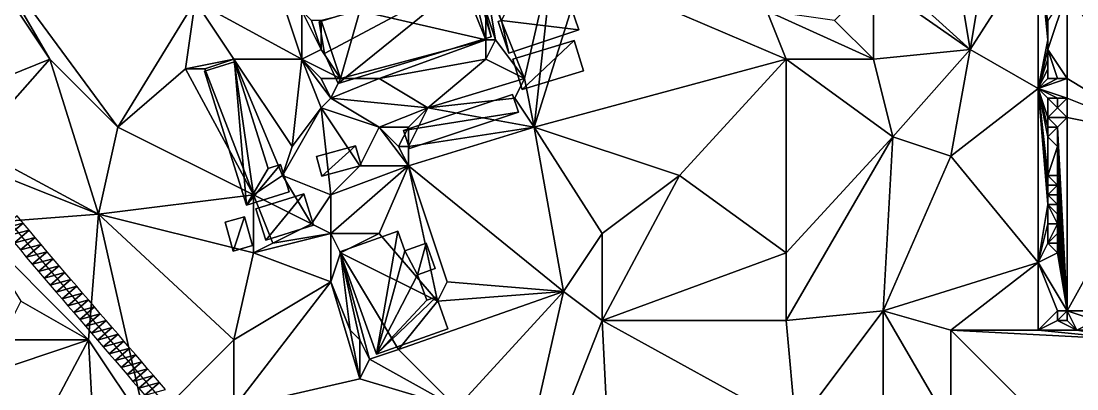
# Model space of a CAD drawing. Header units: metres. Extents: x -1103 to 901, y -902 to 905.
# Drawn here: x 414.1 to 632, y 677.9 to 753.9 of the extents above; entities that cross this region are included whole.
import ezdxf

# ---------------------------------------------------------------- set-up
doc = ezdxf.new("R2010")
doc.units = ezdxf.units.M
for name, color, linetype in [('OSM_BUILDING_FOOTPRINTS', 7, 'CONTINUOUS'), ('OSM_BUILDING_ROOFS', 1, 'CONTINUOUS'), ('OSM_BUILDING_WALLS', 8, 'CONTINUOUS'), ('OSM_ROAD_AXES', 2, 'CONTINUOUS'), ('OSM_ROAD_SURFACE', 9, 'CONTINUOUS'), ('OSM_TERRAIN', 3, 'CONTINUOUS')]:
    doc.layers.add(name, color=color, linetype=linetype)

msp = doc.modelspace()

# ---------------------------------------------------------------- linework, layer by layer
at = {"layer": 'OSM_BUILDING_FOOTPRINTS'}
for points in [[(508.9, 768.2, 6.97), (522.2, 772.64, 6.97), (529.18, 752.08, 6.97), (514.76, 747.25, 6.97), (512.55, 753.79, 6.97), (513.22, 754.02, 6.97), (510.32, 762.53, 6.97), (509.99, 762.42, 6.97), (508.12, 767.93, 6.97), (508.9, 768.2, 6.97)], [(475.58, 753.74, 7.74), (507.41, 763.57, 7.74), (509.32, 758.02, 7.74), (511.09, 750.63, 7.74), (479.51, 741.01, 7.74), (476.68, 747.18, 7.74), (475.58, 753.74, 7.74)], [(515.54, 746.05, 7.08), (528.22, 749.9, 7.08), (530.15, 743.62, 7.08), (517.48, 739.77, 7.08), (515.54, 746.05, 7.08)], [(451.89, 743.54, 10.62), (458.12, 745.47, 10.62), (465.05, 723.46, 10.62), (467.64, 724.26, 10.62), (469.41, 718.63, 10.62), (460.6, 715.89, 10.62), (451.89, 743.54, 10.62)], [(515.52, 738.76, 8.08), (516.77, 735.07, 8.08), (494.26, 727.58, 8.08), (493.01, 731.27, 8.08), (515.52, 738.76, 8.08)], [(475.01, 725.88, 9.86), (483.1, 728.13, 9.86), (484.25, 724.07, 9.86), (476.14, 721.82, 9.86), (475.01, 725.88, 9.86)], [(462.52, 715.12, 10.47), (472.39, 718.21, 10.47), (474.45, 711.72, 10.47), (464.57, 708.64, 10.47), (462.52, 715.12, 10.47)], [(456.15, 712.31, 11.03), (460.16, 713.44, 11.03), (461.85, 707.49, 11.03), (457.84, 706.36, 11.03), (456.15, 712.31, 11.03)], [(479.86, 706.24, 9.25), (491.84, 710.49, 9.25), (493.3, 706.45, 9.25), (497.66, 707.99, 9.25), (499.54, 702.79, 9.25), (495.9, 701.49, 9.25), (497.8, 696.22, 9.25), (499.78, 696.92, 9.25), (502.15, 690.32, 9.25), (487.46, 685.1, 9.25), (479.86, 706.24, 9.25)]]:
    msp.add_polyline3d(points, close=True, dxfattribs=at)
at = {"layer": 'OSM_BUILDING_ROOFS'}
for points in [[(513.22, 754.02, 16.97), (529.18, 752.08, 16.97), (522.2, 772.64, 16.97)], [(507.41, 763.57, 17.74), (475.58, 753.74, 17.74), (476.68, 747.18, 17.74)], [(507.41, 763.57, 17.74), (476.68, 747.18, 17.74), (479.51, 741.01, 17.74)], [(507.41, 763.57, 17.74), (479.51, 741.01, 17.74), (511.09, 750.63, 17.74)], [(507.41, 763.57, 17.74), (511.09, 750.63, 17.74), (509.32, 758.02, 17.74)], [(513.22, 754.02, 16.97), (512.55, 753.79, 16.97), (514.76, 747.25, 16.97)], [(513.22, 754.02, 16.97), (514.76, 747.25, 16.97), (529.18, 752.08, 16.97)], [(528.22, 749.9, 17.08), (515.54, 746.05, 17.08), (517.48, 739.77, 17.08)], [(528.22, 749.9, 17.08), (517.48, 739.77, 17.08), (530.15, 743.62, 17.08)], [(458.12, 745.47, 20.62), (451.89, 743.54, 20.62), (460.6, 715.89, 20.62)], [(460.6, 715.89, 20.62), (465.05, 723.46, 20.62), (458.12, 745.47, 20.62)], [(516.77, 735.07, 18.08), (515.52, 738.76, 18.08), (493.01, 731.27, 18.08)], [(516.77, 735.07, 18.08), (493.01, 731.27, 18.08), (494.26, 727.58, 18.08)], [(483.1, 728.13, 19.86), (475.01, 725.88, 19.86), (476.14, 721.82, 19.86)], [(483.1, 728.13, 19.86), (476.14, 721.82, 19.86), (484.25, 724.07, 19.86)], [(460.6, 715.89, 20.62), (469.41, 718.63, 20.62), (467.64, 724.26, 20.62)], [(460.6, 715.89, 20.62), (467.64, 724.26, 20.62), (465.05, 723.46, 20.62)], [(472.39, 718.21, 20.47), (462.52, 715.12, 20.47), (464.57, 708.64, 20.47)], [(472.39, 718.21, 20.47), (464.57, 708.64, 20.47), (474.45, 711.72, 20.47)], [(460.16, 713.44, 21.03), (456.15, 712.31, 21.03), (457.84, 706.36, 21.03)], [(460.16, 713.44, 21.03), (457.84, 706.36, 21.03), (461.85, 707.49, 21.03)], [(491.84, 710.49, 19.25), (479.86, 706.24, 19.25), (487.46, 685.1, 19.25)], [(493.3, 706.45, 19.25), (491.84, 710.49, 19.25), (487.46, 685.1, 19.25)], [(493.3, 706.45, 19.25), (487.46, 685.1, 19.25), (495.9, 701.49, 19.25)], [(495.9, 701.49, 19.25), (497.66, 707.99, 19.25), (493.3, 706.45, 19.25)], [(495.9, 701.49, 19.25), (499.54, 702.79, 19.25), (497.66, 707.99, 19.25)], [(487.46, 685.1, 19.25), (497.8, 696.22, 19.25), (495.9, 701.49, 19.25)], [(487.46, 685.1, 19.25), (502.15, 690.32, 19.25), (499.78, 696.92, 19.25)], [(487.46, 685.1, 19.25), (499.78, 696.92, 19.25), (497.8, 696.22, 19.25)]]:
    msp.add_3dface(points, dxfattribs=at)
at = {"layer": 'OSM_BUILDING_WALLS'}
for points in [[(529.18, 752.08, 6.97), (522.2, 772.64, 6.97), (522.2, 772.64, 16.97)], [(529.18, 752.08, 6.97), (522.2, 772.64, 16.97), (529.18, 752.08, 16.97)], [(507.41, 763.57, 7.74), (475.58, 753.74, 7.74), (475.58, 753.74, 17.74)], [(507.41, 763.57, 7.74), (475.58, 753.74, 17.74), (507.41, 763.57, 17.74)], [(511.09, 750.63, 7.74), (509.32, 758.02, 7.74), (509.32, 758.02, 17.74)], [(511.09, 750.63, 7.74), (509.32, 758.02, 17.74), (511.09, 750.63, 17.74)], [(475.58, 753.74, 7.74), (476.68, 747.18, 7.74), (476.68, 747.18, 17.74)], [(475.58, 753.74, 7.74), (476.68, 747.18, 17.74), (475.58, 753.74, 17.74)], [(513.22, 754.02, 6.97), (512.55, 753.79, 6.97), (512.55, 753.79, 16.97)], [(513.22, 754.02, 6.97), (512.55, 753.79, 16.97), (513.22, 754.02, 16.97)], [(512.55, 753.79, 6.97), (514.76, 747.25, 6.97), (514.76, 747.25, 16.97)], [(512.55, 753.79, 6.97), (514.76, 747.25, 16.97), (512.55, 753.79, 16.97)], [(514.76, 747.25, 6.97), (529.18, 752.08, 6.97), (529.18, 752.08, 16.97)], [(514.76, 747.25, 6.97), (529.18, 752.08, 16.97), (514.76, 747.25, 16.97)], [(479.51, 741.01, 7.74), (511.09, 750.63, 7.74), (511.09, 750.63, 17.74)], [(479.51, 741.01, 7.74), (511.09, 750.63, 17.74), (479.51, 741.01, 17.74)], [(528.22, 749.9, 7.08), (515.54, 746.05, 7.08), (515.54, 746.05, 17.08)], [(528.22, 749.9, 7.08), (515.54, 746.05, 17.08), (528.22, 749.9, 17.08)], [(530.15, 743.62, 7.08), (528.22, 749.9, 7.08), (528.22, 749.9, 17.08)], [(530.15, 743.62, 7.08), (528.22, 749.9, 17.08), (530.15, 743.62, 17.08)], [(458.12, 745.47, 10.62), (451.89, 743.54, 10.62), (451.89, 743.54, 20.62)], [(458.12, 745.47, 10.62), (451.89, 743.54, 20.62), (458.12, 745.47, 20.62)], [(465.05, 723.46, 10.62), (458.12, 745.47, 10.62), (458.12, 745.47, 20.62)], [(465.05, 723.46, 10.62), (458.12, 745.47, 20.62), (465.05, 723.46, 20.62)], [(476.68, 747.18, 7.74), (479.51, 741.01, 7.74), (479.51, 741.01, 17.74)], [(476.68, 747.18, 7.74), (479.51, 741.01, 17.74), (476.68, 747.18, 17.74)], [(515.54, 746.05, 7.08), (517.48, 739.77, 7.08), (517.48, 739.77, 17.08)], [(515.54, 746.05, 7.08), (517.48, 739.77, 17.08), (515.54, 746.05, 17.08)], [(451.89, 743.54, 10.62), (460.6, 715.89, 10.62), (460.6, 715.89, 20.62)], [(451.89, 743.54, 10.62), (460.6, 715.89, 20.62), (451.89, 743.54, 20.62)], [(517.48, 739.77, 7.08), (530.15, 743.62, 7.08), (530.15, 743.62, 17.08)], [(517.48, 739.77, 7.08), (530.15, 743.62, 17.08), (517.48, 739.77, 17.08)], [(515.52, 738.76, 8.08), (493.01, 731.27, 8.08), (493.01, 731.27, 18.08)], [(515.52, 738.76, 8.08), (493.01, 731.27, 18.08), (515.52, 738.76, 18.08)], [(516.77, 735.07, 8.08), (515.52, 738.76, 8.08), (515.52, 738.76, 18.08)], [(516.77, 735.07, 8.08), (515.52, 738.76, 18.08), (516.77, 735.07, 18.08)], [(494.26, 727.58, 8.08), (516.77, 735.07, 8.08), (516.77, 735.07, 18.08)], [(494.26, 727.58, 8.08), (516.77, 735.07, 18.08), (494.26, 727.58, 18.08)], [(493.01, 731.27, 8.08), (494.26, 727.58, 8.08), (494.26, 727.58, 18.08)], [(493.01, 731.27, 8.08), (494.26, 727.58, 18.08), (493.01, 731.27, 18.08)], [(483.1, 728.13, 9.86), (475.01, 725.88, 9.86), (475.01, 725.88, 19.86)], [(483.1, 728.13, 9.86), (475.01, 725.88, 19.86), (483.1, 728.13, 19.86)], [(484.25, 724.07, 9.86), (483.1, 728.13, 9.86), (483.1, 728.13, 19.86)], [(484.25, 724.07, 9.86), (483.1, 728.13, 19.86), (484.25, 724.07, 19.86)], [(475.01, 725.88, 9.86), (476.14, 721.82, 9.86), (476.14, 721.82, 19.86)], [(475.01, 725.88, 9.86), (476.14, 721.82, 19.86), (475.01, 725.88, 19.86)], [(467.64, 724.26, 10.62), (465.05, 723.46, 10.62), (465.05, 723.46, 20.62)], [(467.64, 724.26, 10.62), (465.05, 723.46, 20.62), (467.64, 724.26, 20.62)], [(469.41, 718.63, 10.62), (467.64, 724.26, 10.62), (467.64, 724.26, 20.62)], [(469.41, 718.63, 10.62), (467.64, 724.26, 20.62), (469.41, 718.63, 20.62)], [(476.14, 721.82, 9.86), (484.25, 724.07, 9.86), (484.25, 724.07, 19.86)], [(476.14, 721.82, 9.86), (484.25, 724.07, 19.86), (476.14, 721.82, 19.86)], [(460.6, 715.89, 10.62), (469.41, 718.63, 10.62), (469.41, 718.63, 20.62)], [(460.6, 715.89, 10.62), (469.41, 718.63, 20.62), (460.6, 715.89, 20.62)], [(472.39, 718.21, 10.47), (462.52, 715.12, 10.47), (462.52, 715.12, 20.47)], [(472.39, 718.21, 10.47), (462.52, 715.12, 20.47), (472.39, 718.21, 20.47)], [(474.45, 711.72, 10.47), (472.39, 718.21, 10.47), (472.39, 718.21, 20.47)], [(474.45, 711.72, 10.47), (472.39, 718.21, 20.47), (474.45, 711.72, 20.47)], [(462.52, 715.12, 10.47), (464.57, 708.64, 10.47), (464.57, 708.64, 20.47)], [(462.52, 715.12, 10.47), (464.57, 708.64, 20.47), (462.52, 715.12, 20.47)], [(460.16, 713.44, 11.03), (456.15, 712.31, 11.03), (456.15, 712.31, 21.03)], [(460.16, 713.44, 11.03), (456.15, 712.31, 21.03), (460.16, 713.44, 21.03)], [(461.85, 707.49, 11.03), (460.16, 713.44, 11.03), (460.16, 713.44, 21.03)], [(461.85, 707.49, 11.03), (460.16, 713.44, 21.03), (461.85, 707.49, 21.03)], [(456.15, 712.31, 11.03), (457.84, 706.36, 11.03), (457.84, 706.36, 21.03)], [(456.15, 712.31, 11.03), (457.84, 706.36, 21.03), (456.15, 712.31, 21.03)], [(464.57, 708.64, 10.47), (474.45, 711.72, 10.47), (474.45, 711.72, 20.47)], [(464.57, 708.64, 10.47), (474.45, 711.72, 20.47), (464.57, 708.64, 20.47)], [(491.84, 710.49, 9.25), (479.86, 706.24, 9.25), (479.86, 706.24, 19.25)], [(491.84, 710.49, 9.25), (479.86, 706.24, 19.25), (491.84, 710.49, 19.25)], [(493.3, 706.45, 9.25), (491.84, 710.49, 9.25), (491.84, 710.49, 19.25)], [(493.3, 706.45, 9.25), (491.84, 710.49, 19.25), (493.3, 706.45, 19.25)], [(457.84, 706.36, 11.03), (461.85, 707.49, 11.03), (461.85, 707.49, 21.03)], [(457.84, 706.36, 11.03), (461.85, 707.49, 21.03), (457.84, 706.36, 21.03)], [(479.86, 706.24, 9.25), (487.46, 685.1, 9.25), (487.46, 685.1, 19.25)], [(479.86, 706.24, 9.25), (487.46, 685.1, 19.25), (479.86, 706.24, 19.25)], [(497.66, 707.99, 9.25), (493.3, 706.45, 9.25), (493.3, 706.45, 19.25)], [(497.66, 707.99, 9.25), (493.3, 706.45, 19.25), (497.66, 707.99, 19.25)], [(499.54, 702.79, 9.25), (497.66, 707.99, 9.25), (497.66, 707.99, 19.25)], [(499.54, 702.79, 9.25), (497.66, 707.99, 19.25), (499.54, 702.79, 19.25)], [(495.9, 701.49, 9.25), (499.54, 702.79, 9.25), (499.54, 702.79, 19.25)], [(495.9, 701.49, 9.25), (499.54, 702.79, 19.25), (495.9, 701.49, 19.25)], [(497.8, 696.22, 9.25), (495.9, 701.49, 9.25), (495.9, 701.49, 19.25)], [(497.8, 696.22, 9.25), (495.9, 701.49, 19.25), (497.8, 696.22, 19.25)], [(499.78, 696.92, 9.25), (497.8, 696.22, 9.25), (497.8, 696.22, 19.25)], [(499.78, 696.92, 9.25), (497.8, 696.22, 19.25), (499.78, 696.92, 19.25)], [(502.15, 690.32, 9.25), (499.78, 696.92, 9.25), (499.78, 696.92, 19.25)], [(502.15, 690.32, 9.25), (499.78, 696.92, 19.25), (502.15, 690.32, 19.25)], [(487.46, 685.1, 9.25), (502.15, 690.32, 9.25), (502.15, 690.32, 19.25)], [(487.46, 685.1, 9.25), (502.15, 690.32, 19.25), (487.46, 685.1, 19.25)]]:
    msp.add_3dface(points, dxfattribs=at)
at = {"layer": 'OSM_ROAD_AXES'}
msp.add_polyline3d([(382.2, 303.4, 15.05), (394.65, 345.51, 15.98), (408.79, 399.06, 15.2), (421.34, 456.55, 14.23), (432.28, 505.9, 14.09), (446.84, 559.34, 15.85), (458.76, 594.41, 14.89), (467.91, 625.18, 14.38), (468.81, 636.79, 14.31), (467.11, 643.57, 14.38), (452.16, 665.05, 14.37), (434.98, 685.04, 14.1), (419.14, 703.46, 14.14), (395.65, 731.57, 14.85)], dxfattribs=at)
at = {"layer": 'OSM_ROAD_SURFACE'}
for points in [[(414.49, 712.14, 14.23), (413.26, 713.62, 14.28), (410.19, 711.06, 14.26)], [(414.49, 712.14, 14.23), (410.19, 711.06, 14.26), (411.42, 709.58, 14.25)], [(415.73, 710.66, 14.22), (414.49, 712.14, 14.23), (411.42, 709.58, 14.25)], [(415.73, 710.66, 14.22), (411.42, 709.58, 14.25), (412.66, 708.1, 14.24)], [(416.97, 709.18, 14.21), (415.73, 710.66, 14.22), (412.66, 708.1, 14.24)], [(416.97, 709.18, 14.21), (412.66, 708.1, 14.24), (413.9, 706.62, 14.23)], [(418.2, 707.7, 14.2), (416.97, 709.18, 14.21), (413.9, 706.62, 14.23)], [(418.2, 707.7, 14.2), (413.9, 706.62, 14.23), (415.13, 705.14, 14.22)], [(419.44, 706.22, 14.19), (418.2, 707.7, 14.2), (415.13, 705.14, 14.22)], [(419.44, 706.22, 14.19), (415.13, 705.14, 14.22), (416.37, 703.66, 14.21)], [(420.67, 704.75, 14.18), (419.44, 706.22, 14.19), (416.37, 703.66, 14.21)], [(420.67, 704.75, 14.18), (416.37, 703.66, 14.21), (417.62, 702.17, 14.2)], [(421.88, 703.35, 14.17), (420.67, 704.75, 14.18), (417.62, 702.17, 14.2)], [(421.88, 703.35, 14.17), (417.62, 702.17, 14.2), (418.84, 700.74, 14.19)], [(423.09, 701.93, 14.16), (421.88, 703.35, 14.17), (418.84, 700.74, 14.19)], [(423.09, 701.93, 14.16), (418.84, 700.74, 14.19), (420.06, 699.32, 14.18)], [(424.31, 700.51, 14.15), (423.09, 701.93, 14.16), (420.06, 699.32, 14.18)], [(424.31, 700.51, 14.15), (420.06, 699.32, 14.18), (421.28, 697.9, 14.17)], [(425.53, 699.1, 14.14), (424.31, 700.51, 14.15), (421.28, 697.9, 14.17)], [(425.53, 699.1, 14.14), (421.28, 697.9, 14.17), (422.5, 696.49, 14.16)], [(426.75, 697.68, 14.13), (425.53, 699.1, 14.14), (422.5, 696.49, 14.16)], [(426.75, 697.68, 14.13), (422.5, 696.49, 14.16), (423.72, 695.07, 14.15)], [(427.97, 696.26, 14.12), (426.75, 697.68, 14.13), (423.72, 695.07, 14.15)], [(427.97, 696.26, 14.12), (423.72, 695.07, 14.15), (424.94, 693.65, 14.14)], [(429.19, 694.84, 14.12), (427.97, 696.26, 14.12), (424.94, 693.65, 14.14)], [(429.19, 694.84, 14.12), (424.94, 693.65, 14.14), (426.15, 692.24, 14.13)], [(430.4, 693.43, 14.13), (429.19, 694.84, 14.12), (426.15, 692.24, 14.13)], [(430.4, 693.43, 14.13), (426.15, 692.24, 14.13), (427.37, 690.82, 14.12)], [(431.62, 692.01, 14.14), (430.4, 693.43, 14.13), (427.37, 690.82, 14.12)], [(431.62, 692.01, 14.14), (427.37, 690.82, 14.12), (428.59, 689.4, 14.12)], [(432.84, 690.59, 14.14), (431.62, 692.01, 14.14), (428.59, 689.4, 14.12)], [(432.84, 690.59, 14.14), (428.59, 689.4, 14.12), (429.81, 687.98, 14.12)], [(434.06, 689.17, 14.15), (432.84, 690.59, 14.14), (429.81, 687.98, 14.12)], [(434.06, 689.17, 14.15), (429.81, 687.98, 14.12), (431.03, 686.57, 14.13)], [(435.28, 687.76, 14.16), (434.06, 689.17, 14.15), (431.03, 686.57, 14.13)], [(435.28, 687.76, 14.16), (431.03, 686.57, 14.13), (432.25, 685.15, 14.14)], [(436.5, 686.34, 14.16), (435.28, 687.76, 14.16), (432.25, 685.15, 14.14)], [(436.5, 686.34, 14.16), (432.25, 685.15, 14.14), (433.46, 683.73, 14.14)], [(437.72, 684.91, 14.15), (436.5, 686.34, 14.16), (433.46, 683.73, 14.14)], [(437.72, 684.91, 14.15), (433.46, 683.73, 14.14), (434.69, 682.3, 14.15)], [(438.95, 683.49, 14.15), (437.72, 684.91, 14.15), (434.69, 682.3, 14.15)], [(438.95, 683.49, 14.15), (434.69, 682.3, 14.15), (435.92, 680.88, 14.16)], [(440.18, 682.06, 14.14), (438.95, 683.49, 14.15), (435.92, 680.88, 14.16)], [(440.18, 682.06, 14.14), (435.92, 680.88, 14.16), (437.14, 679.45, 14.16)], [(441.4, 680.63, 14.14), (440.18, 682.06, 14.14), (437.14, 679.45, 14.16)], [(441.4, 680.63, 14.14), (437.14, 679.45, 14.16), (438.37, 678.02, 14.17)], [(442.63, 679.2, 14.13), (441.4, 680.63, 14.14), (438.37, 678.02, 14.17)], [(442.63, 679.2, 14.13), (438.37, 678.02, 14.17), (439.6, 676.6, 14.16)], [(443.86, 677.78, 14.13), (442.63, 679.2, 14.13), (439.6, 676.6, 14.16)]]:
    msp.add_3dface(points, dxfattribs=at)
at = {"layer": 'OSM_TERRAIN'}
for points in [[(650, 730, 4.06), (630, 822, 3.2), (632, 782, 3.75)], [(650, 730, 4.06), (666, 758, 2.79), (630, 822, 3.2)], [(630, 770, 4.11), (650, 730, 4.06), (632, 782, 3.75)], [(610, 748, 9.66), (606, 772, 6.19), (588, 768, 6.83)], [(610, 748, 9.66), (614, 772, 6.19), (606, 772, 6.19)], [(610, 748, 9.66), (624, 770, 6.5), (614, 772, 6.19)], [(420, 746, 15.77), (434, 732, 14.27), (406, 770, 17.41)], [(434, 732, 14.27), (450, 758, 13.07), (406, 770, 17.41)], [(412, 758, 16.41), (420, 746, 15.77), (406, 770, 17.41)], [(624, 740, 9.47), (624, 770, 6.5), (610, 748, 9.66)], [(624, 740, 9.47), (626, 750, 7.66), (624, 770, 6.5)], [(626, 750, 7.66), (626, 752, 7.5), (624, 770, 6.5)], [(624, 770, 6.5), (626, 752, 7.5), (626, 754, 7.33)], [(630, 760, 4.2), (650, 730, 4.06), (630, 770, 4.11)], [(518, 742, 9.15), (524, 768, 9.01), (510, 762, 9.12)], [(518, 742, 9.15), (520, 732, 9.84), (524, 768, 9.01)], [(520, 732, 9.84), (530, 764, 8.31), (524, 768, 9.01)], [(590, 762, 7.74), (610, 748, 9.66), (588, 768, 6.83)], [(572, 746, 9.14), (530, 764, 8.31), (520, 732, 9.84)], [(530, 764, 8.31), (572, 746, 9.14), (568, 756, 8.23)], [(512, 750, 9.47), (510, 762, 9.12), (510, 756, 9.81)], [(512, 750, 9.47), (518, 742, 9.15), (510, 762, 9.12)], [(590, 746, 10.02), (590, 762, 7.74), (582, 754, 8.74)], [(590, 746, 10.02), (610, 748, 9.66), (590, 762, 7.74)], [(510, 750, 10.18), (506, 760, 10.37), (484, 756, 10.37)], [(510, 750, 10.18), (508, 758, 10.26), (506, 760, 10.37)], [(626, 748, 7.79), (630, 742, 4.58), (630, 760, 4.2)], [(626, 748, 7.79), (630, 760, 4.2), (626, 754, 7.33)], [(630, 742, 4.58), (650, 730, 4.06), (630, 760, 4.2)], [(420, 746, 15.77), (412, 758, 16.41), (400, 738, 15.28)], [(434, 732, 14.27), (448, 744, 13.48), (450, 758, 13.07)], [(448, 744, 13.48), (458, 746, 12.9), (450, 758, 13.07)], [(458, 746, 12.9), (472, 746, 12.23), (450, 758, 13.07)], [(450, 758, 13.07), (472, 746, 12.23), (468, 758, 11.9)], [(472, 756, 11.81), (468, 758, 11.9), (472, 746, 12.23)], [(510, 750, 10.18), (510, 756, 9.81), (508, 758, 10.26)], [(472, 746, 12.23), (476, 748, 10.58), (472, 756, 11.81)], [(472, 756, 11.81), (476, 748, 10.58), (474, 754, 10.95)], [(476, 754, 10.42), (480, 742, 10.37), (484, 756, 10.37)], [(480, 742, 10.37), (510, 750, 10.18), (484, 756, 10.37)], [(510, 750, 10.18), (512, 750, 9.47), (510, 756, 9.81)], [(572, 746, 9.14), (590, 746, 10.02), (568, 756, 8.23)], [(590, 746, 10.02), (582, 754, 8.74), (568, 756, 8.23)], [(476, 748, 10.58), (476, 754, 10.42), (474, 754, 10.95)], [(476, 748, 10.58), (480, 742, 10.37), (476, 754, 10.42)], [(626, 752, 7.5), (626, 748, 7.79), (626, 754, 7.33)], [(626, 750, 7.66), (626, 748, 7.79), (626, 752, 7.5)], [(488, 742, 10.6), (510, 750, 10.18), (480, 742, 10.37)], [(510, 746, 9.35), (510, 750, 10.18), (488, 742, 10.6)], [(510, 746, 9.35), (518, 742, 9.15), (512, 750, 9.47)], [(510, 746, 9.35), (512, 750, 9.47), (510, 750, 10.18)], [(624, 740, 9.47), (626, 748, 7.79), (626, 750, 7.66)], [(472, 746, 12.23), (480, 742, 10.37), (476, 748, 10.58)], [(594, 730, 10.79), (610, 748, 9.66), (590, 746, 10.02)], [(606, 726, 10.21), (610, 748, 9.66), (594, 730, 10.79)], [(606, 726, 10.21), (624, 740, 9.47), (610, 748, 9.66)], [(626, 746, 7.92), (626, 748, 7.79), (624, 740, 9.47)], [(626, 742, 8.09), (628, 742, 6.09), (626, 748, 7.79)], [(626, 742, 8.09), (626, 748, 7.79), (626, 744, 8)], [(628, 742, 6.09), (630, 742, 4.58), (626, 748, 7.79)], [(626, 744, 8), (626, 748, 7.79), (626, 746, 7.92)], [(400, 738, 15.28), (404, 728, 14.82), (420, 746, 15.77)], [(430, 714, 14.09), (420, 746, 15.77), (404, 728, 14.82)], [(430, 714, 14.09), (434, 732, 14.27), (420, 746, 15.77)], [(448, 744, 13.48), (452, 744, 12.94), (458, 746, 12.9)], [(462, 718, 12.79), (458, 746, 12.9), (452, 744, 12.94)], [(462, 718, 12.79), (468, 722, 12.89), (458, 746, 12.9)], [(458, 746, 12.9), (468, 722, 12.89), (470, 728, 12.34)], [(458, 746, 12.9), (470, 728, 12.34), (472, 746, 12.23)], [(470, 728, 12.34), (476, 736, 12.01), (472, 746, 12.23)], [(476, 736, 12.01), (478, 738, 11.64), (472, 746, 12.23)], [(478, 738, 11.64), (476, 742, 11.5), (472, 746, 12.23)], [(476, 742, 11.5), (480, 742, 10.37), (472, 746, 12.23)], [(488, 742, 10.6), (498, 736, 10.43), (510, 746, 9.35)], [(498, 736, 10.43), (518, 742, 9.15), (510, 746, 9.35)], [(520, 732, 9.84), (550, 722, 10.32), (572, 746, 9.14)], [(550, 722, 10.32), (572, 706, 12.2), (572, 746, 9.14)], [(572, 706, 12.2), (594, 730, 10.79), (572, 746, 9.14)], [(594, 730, 10.79), (590, 746, 10.02), (572, 746, 9.14)], [(624, 740, 9.47), (626, 744, 8), (626, 746, 7.92)], [(462, 718, 12.79), (448, 744, 13.48), (434, 732, 14.27)], [(448, 744, 13.48), (462, 718, 12.79), (452, 744, 12.94)], [(626, 742, 8.09), (626, 744, 8), (624, 740, 9.47)], [(478, 738, 11.64), (480, 742, 10.37), (476, 742, 11.5)], [(498, 736, 10.43), (488, 742, 10.6), (478, 738, 11.64)], [(478, 738, 11.64), (488, 742, 10.6), (480, 742, 10.37)], [(516, 738, 10.18), (518, 742, 9.15), (498, 736, 10.43)], [(516, 738, 10.18), (520, 732, 9.84), (518, 742, 9.15)], [(624, 740, 9.47), (628, 742, 6.09), (626, 742, 8.09)], [(624, 740, 9.47), (630, 738, 4.67), (630, 742, 4.58)], [(624, 740, 9.47), (630, 742, 4.58), (628, 742, 6.09)], [(630, 738, 4.67), (650, 730, 4.06), (630, 742, 4.58)], [(624, 704, 10.12), (624, 740, 9.47), (606, 726, 10.21)], [(624, 704, 10.12), (626, 716, 8.74), (624, 740, 9.47)], [(624, 740, 9.47), (626, 716, 8.74), (626, 718, 8.72)], [(626, 718, 8.72), (626, 720, 8.7), (624, 740, 9.47)], [(624, 740, 9.47), (626, 720, 8.7), (626, 722, 8.69)], [(626, 722, 8.69), (626, 730, 8.57), (624, 740, 9.47)], [(626, 730, 8.57), (626, 732, 8.51), (624, 740, 9.47)], [(624, 740, 9.47), (626, 732, 8.51), (626, 734, 8.43)], [(624, 740, 9.47), (626, 734, 8.43), (626, 738, 8.26)], [(626, 738, 8.26), (628, 738, 6.21), (624, 740, 9.47)], [(628, 738, 6.21), (630, 738, 4.67), (624, 740, 9.47)], [(488, 732, 11.3), (478, 738, 11.64), (476, 736, 12.01)], [(488, 732, 11.3), (498, 736, 10.43), (478, 738, 11.64)], [(520, 732, 9.84), (516, 738, 10.18), (498, 736, 10.43)], [(626, 734, 8.43), (628, 736, 6.27), (626, 738, 8.26)], [(628, 736, 6.27), (628, 738, 6.21), (626, 738, 8.26)], [(628, 736, 6.27), (630, 734, 4.75), (630, 738, 4.67)], [(628, 736, 6.27), (630, 738, 4.67), (628, 738, 6.21)], [(630, 734, 4.75), (650, 730, 4.06), (630, 738, 4.67)], [(468, 722, 12.89), (478, 718, 11.92), (476, 736, 12.01)], [(468, 722, 12.89), (476, 736, 12.01), (470, 728, 12.34)], [(478, 718, 11.92), (484, 724, 11.9), (476, 736, 12.01)], [(476, 736, 12.01), (484, 724, 11.9), (488, 732, 11.3)], [(488, 732, 11.3), (494, 732, 10.29), (498, 736, 10.43)], [(494, 728, 10.25), (520, 732, 9.84), (498, 736, 10.43)], [(494, 732, 10.29), (494, 728, 10.25), (498, 736, 10.43)], [(626, 734, 8.43), (630, 734, 4.75), (628, 736, 6.27)], [(626, 732, 8.51), (628, 732, 6.38), (626, 734, 8.43)], [(628, 732, 6.38), (630, 734, 4.75), (626, 734, 8.43)], [(630, 694, 5.64), (630, 734, 4.75), (628, 732, 6.38)], [(630, 694, 5.64), (650, 730, 4.06), (630, 734, 4.75)], [(430, 714, 14.09), (462, 718, 12.79), (434, 732, 14.27)], [(484, 724, 11.9), (494, 724, 11), (488, 732, 11.3)], [(494, 724, 11), (492, 728, 10.69), (488, 732, 11.3)], [(492, 728, 10.69), (494, 732, 10.29), (488, 732, 11.3)], [(492, 728, 10.69), (494, 728, 10.25), (494, 732, 10.29)], [(494, 724, 11), (526, 698, 10.78), (520, 732, 9.84)], [(494, 724, 11), (520, 732, 9.84), (494, 728, 10.25)], [(526, 698, 10.78), (534, 710, 10.13), (520, 732, 9.84)], [(520, 732, 9.84), (534, 710, 10.13), (550, 722, 10.32)], [(626, 730, 8.57), (628, 728, 6.48), (628, 732, 6.38)], [(626, 730, 8.57), (628, 732, 6.38), (626, 732, 8.51)], [(628, 728, 6.48), (630, 694, 5.64), (628, 732, 6.38)], [(572, 692, 12.89), (592, 694, 12.78), (594, 730, 10.79)], [(572, 692, 12.89), (594, 730, 10.79), (572, 706, 12.2)], [(592, 694, 12.78), (606, 726, 10.21), (594, 730, 10.79)], [(626, 722, 8.69), (628, 728, 6.48), (626, 730, 8.57)], [(630, 694, 5.64), (658, 694, 4.49), (650, 730, 4.06)], [(410, 722, 14.61), (430, 714, 14.09), (404, 728, 14.82)], [(494, 724, 11), (494, 728, 10.25), (492, 728, 10.69)], [(592, 694, 12.78), (624, 704, 10.12), (606, 726, 10.21)], [(626, 722, 8.69), (628, 722, 6.58), (628, 728, 6.48)], [(628, 722, 6.58), (630, 694, 5.64), (628, 728, 6.48)], [(478, 710, 11.99), (494, 724, 11), (478, 718, 11.92)], [(478, 710, 11.99), (488, 710, 11.32), (494, 724, 11)], [(478, 718, 11.92), (494, 724, 11), (484, 724, 11.9)], [(500, 696, 11.3), (494, 724, 11), (488, 710, 11.32)], [(500, 696, 11.3), (502, 700, 11.02), (494, 724, 11)], [(502, 700, 11.02), (526, 698, 10.78), (494, 724, 11)], [(410, 722, 14.61), (404, 712, 14.25), (430, 714, 14.09)], [(474, 712, 12.53), (468, 722, 12.89), (462, 718, 12.79)], [(474, 712, 12.53), (478, 718, 11.92), (468, 722, 12.89)], [(534, 710, 10.13), (534, 692, 10.97), (550, 722, 10.32)], [(534, 692, 10.97), (572, 706, 12.2), (550, 722, 10.32)], [(626, 720, 8.7), (628, 720, 6.62), (626, 722, 8.69)], [(628, 720, 6.62), (628, 722, 6.58), (626, 722, 8.69)], [(628, 720, 6.62), (630, 694, 5.64), (628, 722, 6.58)], [(626, 718, 8.72), (628, 718, 6.65), (628, 720, 6.62)], [(626, 718, 8.72), (628, 720, 6.62), (626, 720, 8.7)], [(628, 718, 6.65), (630, 694, 5.64), (628, 720, 6.62)], [(462, 706, 13.03), (462, 718, 12.79), (430, 714, 14.09)], [(462, 706, 13.03), (466, 708, 12.56), (462, 718, 12.79)], [(466, 708, 12.56), (474, 712, 12.53), (462, 718, 12.79)], [(474, 712, 12.53), (478, 710, 11.99), (478, 718, 11.92)], [(626, 716, 8.74), (628, 716, 6.68), (626, 718, 8.72)], [(628, 716, 6.68), (628, 718, 6.65), (626, 718, 8.72)], [(628, 716, 6.68), (630, 694, 5.64), (628, 718, 6.65)], [(624, 704, 10.12), (626, 712, 8.77), (626, 716, 8.74)], [(626, 712, 8.77), (628, 712, 6.74), (626, 716, 8.74)], [(628, 712, 6.74), (628, 714, 6.71), (626, 716, 8.74)], [(626, 716, 8.74), (628, 714, 6.71), (628, 716, 6.68)], [(628, 714, 6.71), (630, 694, 5.64), (628, 716, 6.68)], [(428, 688, 14.06), (430, 714, 14.09), (404, 712, 14.25)], [(428, 688, 14.06), (440, 670, 14.13), (430, 714, 14.09)], [(440, 670, 14.13), (458, 688, 13.94), (430, 714, 14.09)], [(430, 714, 14.09), (458, 688, 13.94), (462, 706, 13.03)], [(628, 712, 6.74), (630, 694, 5.64), (628, 714, 6.71)], [(428, 688, 14.06), (404, 712, 14.25), (414, 696, 14.49)], [(466, 708, 12.56), (478, 710, 11.99), (474, 712, 12.53)], [(626, 708, 8.8), (626, 712, 8.77), (624, 704, 10.12)], [(626, 708, 8.8), (628, 710, 6.78), (628, 712, 6.74)], [(626, 708, 8.8), (628, 712, 6.74), (626, 712, 8.77)], [(628, 710, 6.78), (630, 694, 5.64), (628, 712, 6.74)], [(478, 700, 12.38), (478, 710, 11.99), (462, 706, 13.03)], [(462, 706, 13.03), (478, 710, 11.99), (466, 708, 12.56)], [(478, 710, 11.99), (478, 700, 12.38), (480, 706, 11.3)], [(480, 706, 11.3), (488, 710, 11.32), (478, 710, 11.99)], [(480, 706, 11.3), (500, 696, 11.3), (488, 710, 11.32)], [(534, 692, 10.97), (534, 710, 10.13), (526, 698, 10.78)], [(628, 708, 6.81), (628, 710, 6.78), (626, 708, 8.8)], [(628, 708, 6.81), (630, 694, 5.64), (628, 710, 6.78)], [(624, 704, 10.12), (628, 706, 6.84), (626, 708, 8.8)], [(626, 708, 8.8), (628, 706, 6.84), (628, 708, 6.81)], [(628, 706, 6.84), (630, 694, 5.64), (628, 708, 6.81)], [(478, 700, 12.38), (462, 706, 13.03), (458, 688, 13.94)], [(482, 690, 12.28), (480, 706, 11.3), (478, 700, 12.38)], [(486, 684, 11.71), (480, 706, 11.3), (484, 688, 11.86)], [(486, 684, 11.71), (492, 686, 11.35), (480, 706, 11.3)], [(484, 688, 11.86), (480, 706, 11.3), (482, 690, 12.28)], [(492, 686, 11.35), (500, 696, 11.3), (480, 706, 11.3)], [(534, 692, 10.97), (572, 692, 12.89), (572, 706, 12.2)], [(624, 704, 10.12), (630, 694, 5.64), (628, 706, 6.84)], [(606, 690, 12.01), (624, 704, 10.12), (592, 694, 12.78)], [(624, 690, 10.18), (624, 704, 10.12), (606, 690, 12.01)], [(624, 690, 10.18), (628, 694, 7.04), (624, 704, 10.12)], [(628, 694, 7.04), (630, 694, 5.64), (624, 704, 10.12)], [(458, 688, 13.94), (458, 674, 13.97), (478, 700, 12.38)], [(458, 674, 13.97), (484, 680, 12.44), (478, 700, 12.38)], [(484, 680, 12.44), (482, 690, 12.28), (478, 700, 12.38)], [(526, 698, 10.78), (502, 700, 11.02), (500, 696, 11.3)], [(504, 674, 11.5), (526, 698, 10.78), (492, 686, 11.35)], [(492, 686, 11.35), (526, 698, 10.78), (500, 696, 11.3)], [(512, 636, 11.13), (526, 698, 10.78), (504, 674, 11.5)], [(512, 636, 11.13), (534, 692, 10.97), (526, 698, 10.78)], [(410, 688, 14.19), (428, 688, 14.06), (414, 696, 14.49)], [(574, 670, 12.86), (592, 694, 12.78), (572, 692, 12.89)], [(574, 670, 12.86), (592, 674, 12.88), (592, 694, 12.78)], [(592, 674, 12.88), (606, 670, 11.89), (592, 694, 12.78)], [(592, 694, 12.78), (606, 670, 11.89), (606, 690, 12.01)], [(624, 690, 10.18), (628, 692, 8.16), (628, 694, 7.04)], [(628, 692, 8.16), (630, 692, 7.25), (630, 694, 5.64)], [(628, 692, 8.16), (630, 694, 5.64), (628, 694, 7.04)], [(632, 690, 8.72), (636, 692, 6.84), (630, 694, 5.64)], [(630, 692, 7.25), (632, 690, 8.72), (630, 694, 5.64)], [(636, 692, 6.84), (658, 694, 4.49), (630, 694, 5.64)], [(536, 652, 11.02), (534, 692, 10.97), (512, 636, 11.13)], [(536, 652, 11.02), (574, 670, 12.86), (534, 692, 10.97)], [(574, 670, 12.86), (572, 692, 12.89), (534, 692, 10.97)], [(624, 690, 10.18), (632, 690, 8.72), (628, 692, 8.16)], [(632, 690, 8.72), (630, 692, 7.25), (628, 692, 8.16)], [(632, 690, 8.72), (640, 690, 7.96), (636, 692, 6.84)], [(484, 680, 12.44), (484, 688, 11.86), (482, 690, 12.28)], [(606, 670, 11.89), (630, 666, 9.63), (606, 690, 12.01)], [(630, 666, 9.63), (644, 688, 8.1), (606, 690, 12.01)], [(644, 688, 8.1), (624, 690, 10.18), (606, 690, 12.01)], [(624, 690, 10.18), (644, 688, 8.1), (632, 690, 8.72)], [(644, 688, 8.1), (640, 690, 7.96), (632, 690, 8.72)], [(412, 658, 16.06), (428, 688, 14.06), (398, 678, 14.78)], [(428, 688, 14.06), (410, 688, 14.19), (398, 678, 14.78)], [(412, 658, 16.06), (430, 650, 15.54), (428, 688, 14.06)], [(430, 650, 15.54), (440, 670, 14.13), (428, 688, 14.06)], [(440, 670, 14.13), (458, 674, 13.97), (458, 688, 13.94)], [(484, 680, 12.44), (486, 684, 11.71), (484, 688, 11.86)], [(652, 664, 8.11), (644, 688, 8.1), (630, 666, 9.63)], [(486, 684, 11.71), (504, 674, 11.5), (492, 686, 11.35)], [(484, 680, 12.44), (504, 674, 11.5), (486, 684, 11.71)], [(504, 674, 11.5), (484, 680, 12.44), (458, 674, 13.97)]]:
    msp.add_3dface(points, dxfattribs=at)

doc.saveas('drawing.dxf')
